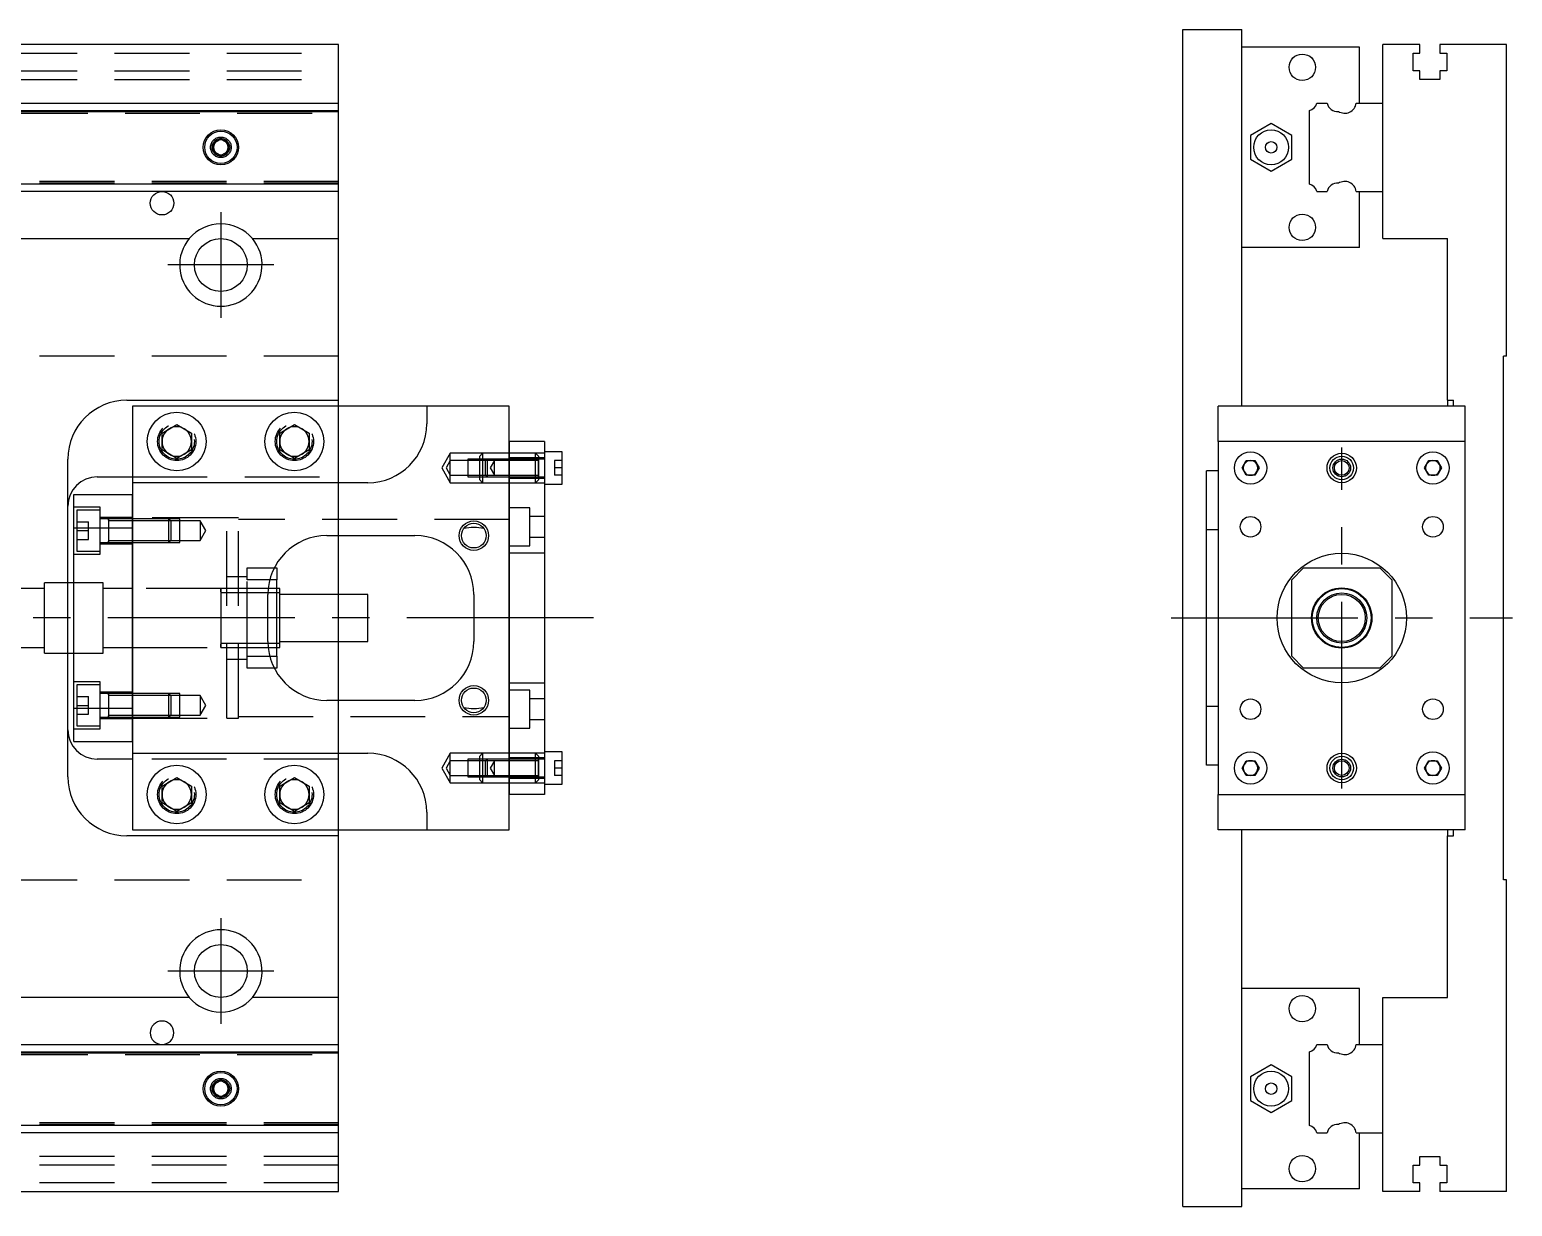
# Model space of a CAD drawing. Extents: x -10 to 600, y -257 to 102.
# Drawn here: x 347.5 to 599.5, y -100 to 100 of the extents above; entities that cross this region are included whole.
import ezdxf

# ---------------------------------------------------------------- set-up
doc = ezdxf.new("R2010")
doc.units = 0
doc.linetypes.add('CENTER', pattern=[50.8, 31.75, -6.35, 6.35, -6.35])
doc.linetypes.add('DASHED', pattern=[19.05, 12.7, -6.35])
doc.layers.get('0').update_dxf_attribs({"linetype": 'CONTINUOUS'})
doc.layers.add('CENTER', color=1, linetype='CENTER')

msp = doc.modelspace()

# ---------------------------------------------------------------- linework, layer by layer
at = {"color": 7, "linetype": 'CONTINUOUS'}
for p, q in [((543.53, -100), (543.53, 100)), ((543.53, 100), (553.53, 100)), ((553.53, 36), (553.53, 100)), ((400, 97.5), (275, 97.5)), ((400, 87.5), (400, 97.5)), ((573.53, 97), (553.53, 97)), ((573.53, 87.5), (573.53, 97)), ((577.53, 87.5), (577.53, 97.5)), ((583.83, 97.5), (577.53, 97.5)), ((582.68, 96), (583.83, 96)), ((582.68, 93), (582.68, 96)), ((583.83, 96), (583.83, 97.5)), ((587.23, 97.5), (587.23, 96)), ((598.53, 97.5), (587.23, 97.5)), ((587.23, 96), (588.38, 96)), ((588.38, 96), (588.38, 93)), ((598.53, 44.5), (598.53, 97.5)), ((583.83, 93), (582.68, 93)), ((583.83, 91.5), (583.83, 93)), ((587.23, 91.5), (583.83, 91.5)), ((587.23, 93), (587.23, 91.5)), ((588.38, 93), (587.23, 93)), ((275, 87.5), (400, 87.5)), ((275, 86.247728), (400, 86.247728)), ((400, 86.247728), (400, 87.5)), ((400, 73.752272), (400, 86.247728)), ((565.03, 73.752272), (565.03, 86.247728)), ((566.282272, 87.5), (568.05668, 87.5)), ((573.007372, 87.5), (577.53, 87.5)), ((577.53, 72.5), (577.53, 87.5)), ((577.53, 72.5), (577.53, 87.5)), ((558.52996, 84.041452), (555.02996, 82.020726)), ((562.029959, 82.020726), (558.52996, 84.041452)), ((378.75, 80.721688), (380, 81.443376)), ((378.75, 79.278312), (378.75, 80.721688)), ((380, 81.443376), (381.25, 80.721688)), ((381.25, 80.721688), (381.25, 79.278312)), ((555.02996, 82.020726), (555.029959, 77.979274)), ((562.029959, 77.979274), (562.029959, 82.020726)), ((380, 78.556624), (378.75, 79.278312)), ((381.25, 79.278312), (380, 78.556624)), ((555.029959, 77.979274), (558.52996, 75.958548)), ((558.52996, 75.958548), (562.029959, 77.979274)), ((400, 73.752272), (275, 73.752272)), ((400, 72.5), (400, 73.752272)), ((400, 72.5), (275, 72.5)), ((400, 64.5), (400, 72.5)), ((566.282272, 72.5), (568.05668, 72.5)), ((573.007372, 72.5), (577.53, 72.5)), ((573.53, 63), (573.53, 72.5)), ((577.53, 64.5), (577.53, 72.5)), ((275, 64.5), (374.638098, 64.5)), ((385.361902, 64.5), (400, 64.5)), ((400, 37), (400, 64.5)), ((577.53, 64.5), (588.53, 64.5)), ((588.53, 37), (588.53, 64.5)), ((573.53, 63), (553.53, 63)), ((598.53, 44.5), (598.03, 44.5)), ((598.03, -44.5), (598.03, 44.5)), ((364, 37), (400, 37)), ((365, 36), (365, 23)), ((415, 36), (365, 36)), ((400, 36), (400, 37)), ((415, 36), (415, 33)), ((429, 36), (415, 36)), ((429, 30), (429, 36)), ((591.53, 36), (549.53, 36)), ((549.53, 30), (549.53, 36)), ((588.53, 37), (589.53, 37)), ((588.53, 37), (588.53, 36)), ((589.53, 36), (589.53, 37)), ((591.53, 30), (591.53, 36)), ((370, 31.443376), (372.5, 32.886752)), ((372.5, 32.886752), (375, 31.443376)), ((390, 31.443376), (392.5, 32.886752)), ((392.5, 32.886752), (395, 31.443376)), ((370, 28.556624), (370, 31.443376)), ((375, 31.443376), (375, 28.556624)), ((390, 28.556624), (390, 31.443376)), ((395, 31.443376), (395, 28.556624)), ((372.5, 27.113248), (370, 28.556624)), ((375, 28.556624), (372.5, 27.113248)), ((392.5, 27.113248), (390, 28.556624)), ((395, 28.556624), (392.5, 27.113248)), ((435, 30), (429, 30)), ((429, 30), (429, -30)), ((429, -30), (429, 30)), ((435, 30), (435, -30)), ((438, 28.25), (435, 28.25)), ((438, 22.75), (438, 28.25)), ((549.53, 30), (549.53, -30)), ((591.53, 30), (549.53, 30)), ((591.53, -30), (591.53, 30)), ((354, 6), (354, 27)), ((553.586624, 25.5), (554.308312, 26.75)), ((554.308312, 24.25), (553.586624, 25.5)), ((554.308312, 26.75), (555.751688, 26.75)), ((555.751688, 26.75), (556.473376, 25.5)), ((556.473376, 25.5), (555.751688, 24.25)), ((584.586624, 25.5), (585.308312, 26.75)), ((585.308312, 24.25), (584.586624, 25.5)), ((585.308312, 26.75), (586.751688, 26.75)), ((586.751688, 26.75), (587.473376, 25.5)), ((587.473376, 25.5), (586.751688, 24.25)), ((359, 24), (365, 24)), ((365, 23), (365, 15.32971)), ((405, 23), (365, 23)), ((435, 22.75), (438, 22.75)), ((549.53, 25), (547.53, 25)), ((547.53, -25), (547.53, 25)), ((555.751688, 24.25), (554.308312, 24.25)), ((586.751688, 24.25), (585.308312, 24.25)), ((355, 21), (365, 21)), ((355, 15.32971), (355, 21)), ((355, -15.32971), (355, 15.32971)), ((355, 15.32971), (365, 15.32971)), ((365, -15.32971), (365, 15.32971)), ((365, 15.32971), (365, -15.32971)), ((398, 14), (413, 14)), ((400, 4), (400, 14)), ((549.53, 15), (547.53, 15)), ((389.069714, 8.5), (389.5, 8.5)), ((389.5, 8.5), (389.5, 6.5)), ((564.03, 8.5), (562.03, 6.5)), ((564.03, 8.5), (577.03, 8.5)), ((579.03, 6.5), (577.03, 8.5)), ((350, -6), (350, 6)), ((355, 6), (350, 6)), ((389.5, 6.5), (388.317542, 6.5)), ((389.5, -6.5), (389.5, 6.5)), ((562.03, -6.5), (562.03, 6.5)), ((579.03, 6.5), (579.03, -6.5)), ((350, 5), (345, 5)), ((388, -4), (388, 4)), ((389.5, 4.25), (388.003126, 4.25)), ((390, 5), (389.5, 5)), ((390, 4.25), (389.5, 4.25)), ((390, -5), (390, 5)), ((405, 4), (390, 4)), ((405, -4), (405, 4)), ((423, 4), (423, -4)), ((345, -5), (350, -5)), ((388.003126, -4.25), (389.5, -4.25)), ((389.5, -4.25), (390, -4.25)), ((389.5, -5), (390, -5)), ((390, -4), (405, -4)), ((400, -14), (400, -4)), ((350, -6), (355, -6)), ((354, -27), (354, -6)), ((388.317542, -6.5), (389.5, -6.5)), ((389.5, -6.5), (389.5, -8.5)), ((562.03, -6.5), (564.03, -8.5)), ((577.03, -8.5), (579.03, -6.5)), ((389.5, -8.5), (389.069714, -8.5)), ((577.03, -8.5), (564.03, -8.5)), ((413, -14), (398, -14)), ((547.53, -15), (549.53, -15)), ((355, -15.32971), (365, -15.32971)), ((355, -21), (355, -15.32971)), ((365, -15.32971), (365, -23)), ((355, -21), (365, -21)), ((365, -24), (359, -24)), ((365, -23), (405, -23)), ((365, -23), (365, -36)), ((438, -22.75), (435, -22.75)), ((438, -28.25), (438, -22.75)), ((549.53, -25), (547.53, -25)), ((553.586624, -25.5), (554.308312, -24.25)), ((554.308312, -24.25), (555.751688, -24.25)), ((555.751688, -24.25), (556.473376, -25.5)), ((584.586624, -25.5), (585.308312, -24.25)), ((585.308312, -24.25), (586.751688, -24.25)), ((586.751688, -24.25), (587.473376, -25.5)), ((370, -28.556624), (372.5, -27.113248)), ((372.5, -27.113248), (375, -28.556624)), ((390, -28.556624), (392.5, -27.113248)), ((392.5, -27.113248), (395, -28.556624)), ((554.308312, -26.75), (553.586624, -25.5)), ((555.751688, -26.75), (554.308312, -26.75)), ((556.473376, -25.5), (555.751688, -26.75)), ((568.53, -26.999994), (568.53, -27.001024)), ((585.308312, -26.75), (584.586624, -25.5)), ((586.751688, -26.75), (585.308312, -26.75)), ((587.473376, -25.5), (586.751688, -26.75)), ((370, -31.443376), (370, -28.556624)), ((375, -28.556624), (375, -31.443376)), ((390, -31.443376), (390, -28.556624)), ((395, -28.556624), (395, -31.443376)), ((435, -30), (429, -30)), ((429, -36), (429, -30)), ((435, -28.25), (438, -28.25)), ((549.53, -30), (591.53, -30)), ((549.53, -36), (549.53, -30)), ((591.53, -36), (591.53, -30)), ((372.5, -32.886752), (370, -31.443376)), ((375, -31.443376), (372.5, -32.886752)), ((392.5, -32.886752), (390, -31.443376)), ((395, -31.443376), (392.5, -32.886752)), ((415, -33), (415, -36)), ((400, -37), (364, -37)), ((365, -36), (415, -36)), ((400, -37), (400, -36)), ((400, -64.5), (400, -37)), ((415, -36), (429, -36)), ((591.53, -36), (549.53, -36)), ((553.53, -100), (553.53, -36)), ((588.53, -36), (588.53, -37)), ((588.53, -64.5), (588.53, -37)), ((588.53, -37), (589.53, -37)), ((589.53, -37), (589.53, -36)), ((598.53, -44.5), (598.03, -44.5)), ((598.53, -97.5), (598.53, -44.5)), ((573.53, -63), (553.53, -63)), ((573.53, -72.5), (573.53, -63)), ((374.638098, -64.5), (275, -64.5)), ((400, -64.5), (385.361902, -64.5)), ((400, -72.5), (400, -64.5)), ((577.53, -72.5), (577.53, -64.5)), ((577.53, -64.5), (588.53, -64.5)), ((275, -72.5), (400, -72.5)), ((400, -73.752272), (400, -72.5)), ((566.282272, -72.5), (568.05668, -72.5)), ((573.007372, -72.5), (577.53, -72.5)), ((577.53, -87.5), (577.53, -72.5)), ((577.53, -87.5), (577.53, -72.5)), ((275, -73.752272), (400, -73.752272)), ((400, -86.247728), (400, -73.752272)), ((565.03, -86.247728), (565.03, -73.752272)), ((555.02996, -77.979274), (555.029959, -82.020726)), ((558.52996, -75.958548), (555.02996, -77.979274)), ((562.029959, -77.979274), (558.52996, -75.958548)), ((562.029959, -82.020726), (562.029959, -77.979274)), ((378.75, -79.278312), (380, -78.556624)), ((378.75, -80.721688), (378.75, -79.278312)), ((380, -78.556624), (381.25, -79.278312)), ((381.25, -79.278312), (381.25, -80.721688)), ((380, -81.443376), (378.75, -80.721688)), ((381.25, -80.721688), (380, -81.443376)), ((555.029959, -82.020726), (558.52996, -84.041452)), ((558.52996, -84.041452), (562.029959, -82.020726)), ((400, -86.247728), (275, -86.247728)), ((400, -87.5), (275, -87.5)), ((400, -87.5), (400, -86.247728)), ((400, -97.5), (400, -87.5)), ((566.282272, -87.5), (568.05668, -87.5)), ((573.007372, -87.5), (577.53, -87.5)), ((573.53, -97), (573.53, -87.5)), ((577.53, -97.5), (577.53, -87.5)), ((582.68, -93), (583.83, -93)), ((582.68, -96), (582.68, -93)), ((583.83, -91.5), (587.23, -91.5)), ((583.83, -93), (583.83, -91.5)), ((587.23, -91.5), (587.23, -93)), ((587.23, -93), (588.38, -93)), ((588.38, -93), (588.38, -96)), ((275, -97.5), (400, -97.5)), ((573.53, -97), (553.53, -97)), ((583.83, -97.5), (577.53, -97.5)), ((583.83, -96), (582.68, -96)), ((583.83, -97.5), (583.83, -96)), ((587.23, -96), (587.23, -97.5)), ((588.38, -96), (587.23, -96)), ((598.53, -97.5), (587.23, -97.5)), ((543.53, -100), (553.53, -100))]:
    msp.add_line(p, q, dxfattribs=at)
at = {"color": 3, "linetype": 'DASHED'}
for p, q in [((0, 96), (400, 96)), ((0, 93), (400, 93)), ((0, 91.5), (400, 91.5)), ((268.5, 86.1), (400, 86.1)), ((268.5, 85.8), (400, 85.8)), ((275, 86.1147), (400, 86.1147)), ((381.477374, 80.25955), (381.5, 80)), ((400, 74.2), (268.5, 74.2)), ((400, 73.9), (268.5, 73.9)), ((400, 73.8853), (275, 73.8853)), ((400, 44.5), (0, 44.5)), ((400, 24), (400, 36)), ((375.477798, 30.364306), (375.5, 30)), ((395.477798, 30.364306), (395.5, 30)), ((419, 28), (417.556624, 25.5)), ((419, 26.75), (419, 28)), ((424.5, 28), (419, 28)), ((424.5, 28), (424, 27.5)), ((424.5, 28), (424.5, 23)), ((429, 28), (424.5, 28)), ((433.5, 28), (429, 28)), ((433.5, 27), (433.5, 28)), ((434, 27.5), (433.5, 28)), ((435, 28), (433.5, 28)), ((417.556624, 25.5), (419, 23)), ((419, 26.75), (418.278312, 25.5)), ((418.278312, 25.5), (419, 24.25)), ((419, 24.25), (419, 26.75)), ((422, 26.75), (419, 26.75)), ((422, 26.999994), (422, 24.000006)), ((425.25, 26.999994), (422, 26.999994)), ((425, 26.75), (422, 26.75)), ((424, 23.5), (424, 27.5)), ((425.25, 27), (425, 26.75)), ((425, 24.25), (425, 26.75)), ((429, 26.75), (425, 26.75)), ((425.25, 27), (425.25, 24)), ((429, 27), (425.25, 27)), ((429, 26.999994), (425.25, 26.999994)), ((426.5, 26.75), (425.778312, 25.5)), ((425.778312, 25.5), (426.5, 24.25)), ((426.5, 24.25), (426.5, 26.75)), ((435, 27.25), (429, 27.25)), ((434, 27), (429, 27)), ((434, 26.75), (429, 26.75)), ((433.5, 26.75), (433.5, 27)), ((433.5, 24.25), (433.5, 26.75)), ((434, 27), (433.995, 27)), ((434, 27.5), (434, 27.140536)), ((434, 27.140536), (434, 27)), ((434, 23.999994), (434, 27.000006)), ((434, 24.00051), (434, 27.000006)), ((434, 26.875392), (434, 27)), ((434, 27), (434, 26.875392)), ((434.005, 27), (434, 27)), ((435, 27), (434, 27)), ((434, 24.124608), (434, 26.875392)), ((434, 26.875392), (434, 25.498804)), ((434, 25.498804), (434, 24.124608)), ((436.7, 26.75), (436.7, 25.5)), ((438, 26.75), (436.7, 26.75)), ((438, 25.5), (436.7, 25.5)), ((436.7, 25.5), (436.7, 24.25)), ((365, 24), (400, 24)), ((400, 23), (400, 24)), ((400, 14), (400, 23)), ((419, 23), (419, 24.25)), ((419, 24.25), (422, 24.25)), ((419, 23), (424.5, 23)), ((422, 24.25), (425, 24.25)), ((422, 24.000006), (425.25, 24.000006)), ((424, 23.5), (424.5, 23)), ((424.5, 23), (429, 23)), ((425, 24.25), (429, 24.25)), ((425, 24.25), (425.25, 24)), ((425.25, 24.000006), (429, 24.000006)), ((425.25, 24), (429, 24)), ((429, 24.25), (434, 24.25)), ((429, 24), (434, 24)), ((429, 23.75), (435, 23.75)), ((429, 23), (433.5, 23)), ((433.5, 24), (433.5, 24.25)), ((433.5, 23), (433.5, 24)), ((433.5, 23), (434, 23.5)), ((433.5, 23), (435, 23)), ((433.995, 24), (434, 24)), ((434, 24), (434, 24.124608)), ((434, 24.124608), (434, 24)), ((434, 23.999994), (434, 24.00051)), ((434, 24), (434, 23.859464)), ((434, 24), (434.005, 24)), ((434, 24), (435, 24)), ((434, 23.859464), (434, 23.5)), ((438, 24.25), (436.7, 24.25)), ((365, 15.32971), (365, 21)), ((359.5, 18.849242), (355, 18.849242)), ((355.5, 18.349242), (355.5, 11.349242)), ((359.5, 18.349242), (355.5, 18.349242)), ((359.5, 10.849242), (359.5, 18.849242)), ((432.5, 18.75), (429, 18.75)), ((432.5, 12.25), (432.5, 18.75)), ((355.5, 16.349242), (357.5, 16.349242)), ((357.5, 14.849242), (357.5, 16.349242)), ((365, 17.099242), (359.5, 17.099242)), ((360.9, 16.849242), (359.5, 16.849242)), ((360.9, 16.849242), (360.895, 16.849242)), ((360.9, 16.849248), (360.9, 12.849238)), ((360.9, 16.849248), (360.9, 12.849238)), ((360.9, 16.849248), (360.9, 12.849238)), ((360.9, 16.849242), (360.9, 16.63278)), ((360.9, 16.632534), (360.9, 16.849242)), ((360.905, 16.849242), (360.9, 16.849242)), ((365, 16.849242), (360.9, 16.849242)), ((360.9, 16.63278), (360.9, 13.065704)), ((365, 16.499242), (360.9, 16.499242)), ((381, 17), (365, 17)), ((371.15, 16.849242), (365, 16.849242)), ((371.15, 16.849238), (365, 16.849238)), ((371.5, 16.499242), (365, 16.499242)), ((371.15, 12.849242), (371.15, 16.849242)), ((371.5, 16.499242), (371.15, 16.849242)), ((373, 16.849238), (371.15, 16.849238)), ((371.5, 16.499242), (371.5, 13.199242)), ((373, 16.499242), (371.5, 16.499242)), ((373, 12.849248), (373, 16.849238)), ((376.5, 16.499242), (373, 16.499242)), ((376.5, 16.499242), (376.5, 13.199242)), ((377.452628, 14.849242), (376.5, 16.499242)), ((381, -17), (381, 17)), ((383, 17), (381, 17)), ((383, -17), (383, 17)), ((429, 16.75), (383, 16.75)), ((435, 17.25), (432.5, 17.25)), ((355.5, 14.849242), (357.5, 14.849242)), ((355.5, 13.349242), (357.5, 13.349242)), ((357.5, 13.349242), (357.5, 14.849242)), ((359.5, 12.849242), (360.9, 12.849242)), ((360.895, 12.849242), (360.9, 12.849242)), ((360.9, 13.199242), (365, 13.199242)), ((360.9, 12.849242), (360.9, 13.06591)), ((360.9, 13.065704), (360.9, 12.849242)), ((360.9, 12.849242), (360.905, 12.849242)), ((360.9, 12.849242), (365, 12.849242)), ((365, 13.199242), (371.5, 13.199242)), ((365, 12.849248), (371.15, 12.849248)), ((365, 12.849242), (371.15, 12.849242)), ((371.15, 12.849242), (371.5, 13.199242)), ((371.15, 12.849248), (373, 12.849248)), ((371.5, 13.199242), (373, 13.199242)), ((373, 13.199242), (376.5, 13.199242)), ((376.5, 13.199242), (377.452628, 14.849242)), ((432.5, 13.75), (435, 13.75)), ((355, 10.849242), (359.5, 10.849242)), ((355.5, 11.349242), (359.5, 11.349242)), ((359.5, 12.599242), (365, 12.599242)), ((429, 12.25), (432.5, 12.25)), ((435, 11), (429, 11)), ((384.5, 8.5), (389.069714, 8.5)), ((384.5, 6.5), (384.5, 8.5)), ((354, -6), (354, 6)), ((360, 6), (355, 6)), ((360, -6), (360, 6)), ((384.5, 7), (381, 7)), ((384.5, -6.5), (384.5, 6.5)), ((388.317542, 6.5), (384.5, 6.5)), ((365, 5), (360, 5)), ((380.005, 5), (365, 5)), ((388.050126, 5), (379.995, 5)), ((380, 5.000006), (380, -5.000006)), ((380, 4.43509), (380, 5)), ((380, 5), (380, 4.435078)), ((380, 4.435078), (380, -4.43509)), ((388.003126, 4.25), (380, 4.25)), ((389.5, 5), (388.050126, 5)), ((400, -4), (400, 4)), ((360, -5), (365, -5)), ((365, -5), (380.005, -5)), ((379.995, -5), (388.050126, -5)), ((380, -4.25), (388.003126, -4.25)), ((380, -5), (380, -4.435078)), ((380, -4.43509), (380, -4.998998)), ((380, -4.998998), (380, -5)), ((388.050126, -5), (389.5, -5)), ((355, -6), (360, -6)), ((381, -7), (384.5, -7)), ((384.5, -6.5), (388.317542, -6.5)), ((384.5, -8.5), (384.5, -6.5)), ((389.069714, -8.5), (384.5, -8.5)), ((359.5, -10.849242), (355, -10.849242)), ((355.5, -11.349242), (355.5, -18.349242)), ((359.5, -11.349242), (355.5, -11.349242)), ((359.5, -18.849242), (359.5, -10.849242)), ((365, -12.599242), (359.5, -12.599242)), ((429, -11), (435, -11)), ((432.5, -12.25), (429, -12.25)), ((432.5, -18.75), (432.5, -12.25)), ((355.5, -13.349242), (357.5, -13.349242)), ((355.5, -14.849242), (357.5, -14.849242)), ((357.5, -14.849242), (357.5, -13.349242)), ((357.5, -16.349242), (357.5, -14.849242)), ((360.9, -12.849242), (359.5, -12.849242)), ((360.9, -12.849242), (360.895, -12.849242)), ((360.9, -12.849238), (360.9, -16.849248)), ((360.9, -12.849238), (360.9, -16.849248)), ((360.9, -12.849242), (360.9, -13.065704)), ((360.9, -13.06595), (360.9, -12.849242)), ((365, -12.849242), (360.9, -12.849242)), ((360.905, -12.849242), (360.9, -12.849242)), ((360.9, -13.065704), (360.9, -16.63278)), ((365, -13.199242), (360.9, -13.199242)), ((371.15, -12.849242), (365, -12.849242)), ((371.15, -12.849248), (365, -12.849248)), ((371.5, -13.199242), (365, -13.199242)), ((371.15, -16.849242), (371.15, -12.849242)), ((371.5, -13.199242), (371.15, -12.849242)), ((373, -12.849248), (371.15, -12.849248)), ((371.5, -13.199242), (371.5, -16.499242)), ((373, -13.199242), (371.5, -13.199242)), ((373, -16.849238), (373, -12.849248)), ((376.5, -13.199242), (373, -13.199242)), ((376.5, -13.199242), (376.5, -16.499242)), ((377.452628, -14.849242), (376.5, -13.199242)), ((376.5, -16.499242), (377.452628, -14.849242)), ((400, -23), (400, -14)), ((435, -13.75), (432.5, -13.75)), ((355.5, -16.349242), (357.5, -16.349242)), ((359.5, -16.849242), (360.9, -16.849242)), ((359.5, -17.099242), (365, -17.099242)), ((360.895, -16.849242), (360.9, -16.849242)), ((360.9, -16.499242), (365, -16.499242)), ((360.9, -16.849242), (360.9, -16.632574)), ((360.9, -16.63278), (360.9, -16.849242)), ((360.9, -16.849242), (365, -16.849242)), ((360.9, -16.849242), (360.905, -16.849242)), ((365, -21), (365, -15.32971)), ((365, -16.499242), (371.5, -16.499242)), ((365, -16.849238), (371.15, -16.849238)), ((365, -16.849242), (371.15, -16.849242)), ((365, -17), (381, -17)), ((371.15, -16.849242), (371.5, -16.499242)), ((371.15, -16.849238), (373, -16.849238)), ((371.5, -16.499242), (373, -16.499242)), ((373, -16.499242), (376.5, -16.499242)), ((381, -17), (383, -17)), ((383, -16.75), (429, -16.75)), ((432.5, -17.25), (435, -17.25)), ((355, -18.849242), (359.5, -18.849242)), ((355.5, -18.349242), (359.5, -18.349242)), ((429, -18.75), (432.5, -18.75)), ((400, -24), (365, -24)), ((400, -24), (400, -23)), ((400, -36), (400, -24)), ((419, -23), (417.556624, -25.5)), ((419, -24.25), (418.278312, -25.5)), ((419, -24.25), (419, -23)), ((424.5, -23), (419, -23)), ((419, -26.75), (419, -24.25)), ((422, -24.25), (419, -24.25)), ((422, -24.000006), (422, -26.999994)), ((425.25, -24.000006), (422, -24.000006)), ((425, -24.25), (422, -24.25)), ((424.5, -23), (424, -23.5)), ((424, -27.5), (424, -23.5)), ((424.5, -23), (424.5, -28)), ((429, -23), (424.5, -23)), ((425.25, -24), (425, -24.25)), ((425, -26.75), (425, -24.25)), ((429, -24.25), (425, -24.25)), ((425.25, -24), (425.25, -27)), ((429, -24), (425.25, -24)), ((429, -24.000006), (425.25, -24.000006)), ((426.5, -24.25), (425.778312, -25.5)), ((426.5, -26.75), (426.5, -24.25)), ((433.5, -23), (429, -23)), ((435, -23.75), (429, -23.75)), ((434, -24), (429, -24)), ((434, -24.25), (429, -24.25)), ((433.5, -24), (433.5, -23)), ((434, -23.5), (433.5, -23)), ((435, -23), (433.5, -23)), ((433.5, -24.25), (433.5, -24)), ((433.5, -26.75), (433.5, -24.25)), ((434, -24), (433.995, -24)), ((434, -23.5), (434, -23.859464)), ((434, -23.859464), (434, -24)), ((434, -26.99949), (434, -23.999994)), ((434, -24.124608), (434, -24)), ((434, -24), (434, -24.124608)), ((434.005, -24), (434, -24)), ((435, -24), (434, -24)), ((434, -26.875392), (434, -24.124608)), ((434, -24.124608), (434, -25.501196)), ((436.7, -24.25), (436.7, -25.5)), ((438, -24.25), (436.7, -24.25)), ((417.556624, -25.5), (419, -28)), ((418.278312, -25.5), (419, -26.75)), ((419, -28), (419, -26.75)), ((419, -26.75), (422, -26.75)), ((422, -26.75), (425, -26.75)), ((422, -26.999994), (425.25, -26.999994)), ((424, -27.5), (424.5, -28)), ((425, -26.75), (429, -26.75)), ((425, -26.75), (425.25, -27)), ((425.25, -26.999994), (429, -26.999994)), ((425.25, -27), (429, -27)), ((425.778312, -25.5), (426.5, -26.75)), ((429, -26.75), (434, -26.75)), ((429, -27), (434, -27)), ((429, -27.25), (435, -27.25)), ((433.5, -27), (433.5, -26.75)), ((433.5, -28), (433.5, -27)), ((433.5, -28), (434, -27.5)), ((433.995, -27), (434, -27)), ((434, -25.501196), (434, -26.875392)), ((434, -27), (434, -26.875392)), ((434, -26.875392), (434, -27)), ((434, -27.000006), (434, -26.99949)), ((434, -27), (434, -27.140536)), ((434, -27), (434.005, -27)), ((434, -27), (435, -27)), ((434, -27.140536), (434, -27.5)), ((438, -25.5), (436.7, -25.5)), ((436.7, -25.5), (436.7, -26.75)), ((438, -26.75), (436.7, -26.75)), ((375.477798, -29.635694), (375.5, -30)), ((395.477798, -29.635694), (395.5, -30)), ((419, -28), (424.5, -28)), ((424.5, -28), (429, -28)), ((429, -28), (433.5, -28)), ((433.5, -28), (435, -28)), ((0, -44.5), (400, -44.5)), ((268.5, -73.9), (400, -73.9)), ((268.5, -74.2), (400, -74.2)), ((275, -73.8853), (400, -73.8853)), ((381.477374, -79.74045), (381.5, -80)), ((400, -85.8), (268.5, -85.8)), ((400, -86.1), (268.5, -86.1)), ((400, -86.1147), (275, -86.1147)), ((400, -91.5), (0, -91.5)), ((400, -93), (0, -93)), ((400, -96), (0, -96))]:
    msp.add_line(p, q, dxfattribs=at)
at = {"color": 7, "linetype": 'CONTINUOUS'}
for centre, radius in [((563.829959, 93.6), 2.25), ((380, 80), 3), ((380, 80), 2.75), ((558.52996, 80), 2.97), ((558.52996, 80), 0.97), ((370, 70.5), 2), ((563.829959, 66.4), 2.25), ((380, 60), 4.5), ((372.5, 30), 5), ((392.5, 30), 5), ((555.03, 25.5), 2.75), ((570.53, 25.5), 2.5), ((586.03, 25.5), 2.75), ((570.53, 25.5), 2), ((570.53, 25.5), 1.25), ((423, 14), 2.1), ((555.03, 15.5), 1.75), ((586.03, 15.5), 1.75), ((570.53, 0), 11), ((570.53, 0), 5.125), ((570.53, 0), 5), ((570.53, 0), 4.25), ((570.53, 0), 4), ((423, -14), 2.1), ((555.03, -15.5), 1.75), ((586.03, -15.5), 1.75), ((372.5, -30), 5), ((392.5, -30), 5), ((555.03, -25.5), 2.75), ((570.53, -25.5), 2.5), ((570.53, -25.5), 2), ((570.53, -25.5), 1.25), ((586.03, -25.5), 2.75), ((380, -60), 4.5), ((563.829959, -66.4), 2.25), ((380, -80), 3), ((380, -80), 2.75), ((558.52996, -80), 2.97), ((558.52996, -80), 0.97), ((563.829959, -93.6), 2.25)]:
    msp.add_circle(centre, radius, dxfattribs=at)
at = {"color": 3, "linetype": 'DASHED'}
for centre, radius in [((380, 80), 1.75), ((380, 80), 1.5), ((372.5, 30), 3.25), ((372.5, 30), 3), ((392.5, 30), 3.25), ((392.5, 30), 3), ((372.5, -30), 3.25), ((372.5, -30), 3), ((392.5, -30), 3.25), ((392.5, -30), 3), ((380, -80), 1.75), ((380, -80), 1.5)]:
    msp.add_circle(centre, radius, dxfattribs=at)
at = {"color": 3, "linetype": 'CONTINUOUS'}
for centre, radius in [((570.53, 25.5), 1.5), ((423, 14), 2.5), ((423, -14), 2.5), ((570.53, -25.5), 1.5)]:
    msp.add_circle(centre, radius, dxfattribs=at)
at = {"color": 7, "linetype": 'CONTINUOUS'}
for centre, radius, start, end in [((564.63, 87.9), 1.7, 283.608961, 346.391039), ((569.73, 87.8), 1.7, 190.164249, 277.540197), ((571.03, 87.8), 2, 237.42103, 351.373073), ((380, 80), 1.25, 120, 180), ((380, 80), 1.25, 60, 120), ((380, 80), 1.25, 0, 60), ((380, 80), 1.25, 180, 240), ((380, 80), 1.25, 240, 300), ((380, 80), 1.25, 300, 0), ((564.63, 72.1), 1.7, 13.608961, 76.391039), ((569.73, 72.2), 1.7, 82.459803, 169.835751), ((571.03, 72.2), 2, 8.626927, 122.57897), ((380, 60), 7, 40.005201, 139.994799), ((380, 60), 7, 139.994799, 40.005201), ((364, 27), 10, 90, 180), ((405, 33), 10, 270, 0), ((372.5, 30), 2.5, 120, 180), ((372.5, 30), 2.5, 60, 120), ((372.5, 30), 2.5, 0, 60), ((392.5, 30), 2.5, 120, 180), ((392.5, 30), 2.5, 60, 120), ((392.5, 30), 2.5, 0, 60), ((372.5, 30), 2.5, 180, 240), ((372.5, 30), 2.5, 240, 300), ((372.5, 30), 2.5, 300, 0), ((392.5, 30), 2.5, 180, 240), ((392.5, 30), 2.5, 240, 300), ((392.5, 30), 2.5, 300, 0), ((555.03, 25.5), 1.25, 150, 180), ((555.03, 25.5), 1.25, 180, 210), ((555.03, 25.5), 1.25, 90, 150), ((555.03, 25.5), 1.25, 30, 90), ((555.03, 25.5), 1.25, 330, 30), ((586.03, 25.5), 1.25, 150, 180), ((586.03, 25.5), 1.25, 180, 210), ((586.03, 25.5), 1.25, 90, 150), ((586.03, 25.5), 1.25, 30, 90), ((586.03, 25.5), 1.25, 330, 30), ((359, 19), 5, 90, 180), ((555.03, 25.5), 1.25, 210, 270), ((555.03, 25.5), 1.25, 270, 330), ((586.03, 25.5), 1.25, 210, 270), ((586.03, 25.5), 1.25, 270, 330), ((423, 7.154514), 8.242272, 78.016948, 101.983052), ((398, 4), 10, 90, 180), ((413, 4), 10, 0, 90), ((398, -4), 10, 180, 270), ((413, -4), 10, 270, 0), ((423, -7.154514), 8.242272, 258.016948, 281.983052), ((359, -19), 5, 180, 270), ((405, -33), 10, 0, 90), ((555.03, -25.5), 1.25, 150, 180), ((555.03, -25.5), 1.25, 90, 150), ((555.03, -25.5), 1.25, 30, 90), ((555.03, -25.5), 1.25, 330, 30), ((586.03, -25.5), 1.25, 150, 180), ((586.03, -25.5), 1.25, 90, 150), ((586.03, -25.5), 1.25, 30, 90), ((586.03, -25.5), 1.25, 330, 30), ((364, -27), 10, 180, 270), ((372.5, -30), 2.5, 60, 120), ((392.5, -30), 2.5, 60, 120), ((555.03, -25.5), 1.25, 180, 210), ((555.03, -25.5), 1.25, 210, 270), ((555.03, -25.5), 1.25, 270, 330), ((586.03, -25.5), 1.25, 180, 210), ((586.03, -25.5), 1.25, 210, 270), ((586.03, -25.5), 1.25, 270, 330), ((372.5, -30), 2.5, 120, 180), ((372.5, -30), 2.5, 180, 240), ((372.5, -30), 2.5, 0, 60), ((372.5, -30), 2.5, 300, 0), ((392.5, -30), 2.5, 120, 180), ((392.5, -30), 2.5, 180, 240), ((392.5, -30), 2.5, 0, 60), ((392.5, -30), 2.5, 300, 0), ((372.5, -30), 2.5, 240, 300), ((392.5, -30), 2.5, 240, 300), ((380, -60), 7, 319.994799, 220.005201), ((380, -60), 7, 220.005201, 319.994799), ((370, -70.5), 2, 90, 270), ((370, -70.5), 2, 270, 90), ((564.63, -72.1), 1.7, 283.608961, 346.391039), ((569.73, -72.2), 1.7, 190.164249, 277.540197), ((571.03, -72.2), 2, 237.42103, 351.373073), ((380, -80), 1.25, 120, 180), ((380, -80), 1.25, 180, 240), ((380, -80), 1.25, 60, 120), ((380, -80), 1.25, 0, 60), ((380, -80), 1.25, 300, 0), ((380, -80), 1.25, 240, 300), ((564.63, -87.9), 1.7, 13.608961, 76.391039), ((569.73, -87.8), 1.7, 82.459803, 169.835751), ((571.03, -87.8), 2, 8.626927, 122.57897)]:
    msp.add_arc(centre, radius, start, end, dxfattribs=at)
at = {"layer": 'CENTER', "color": 1, "linetype": 'CENTER'}
for p, q in [((380, 69), (380, 51)), ((389, 60), (371, 60)), ((570.53, -29), (570.53, 29)), ((443.361871, 0), (-10.32213, 0)), ((541.53, 0), (599.53, 0)), ((380, -51), (380, -69)), ((389, -60), (371, -60))]:
    msp.add_line(p, q, dxfattribs=at)

doc.saveas('drawing.dxf')
